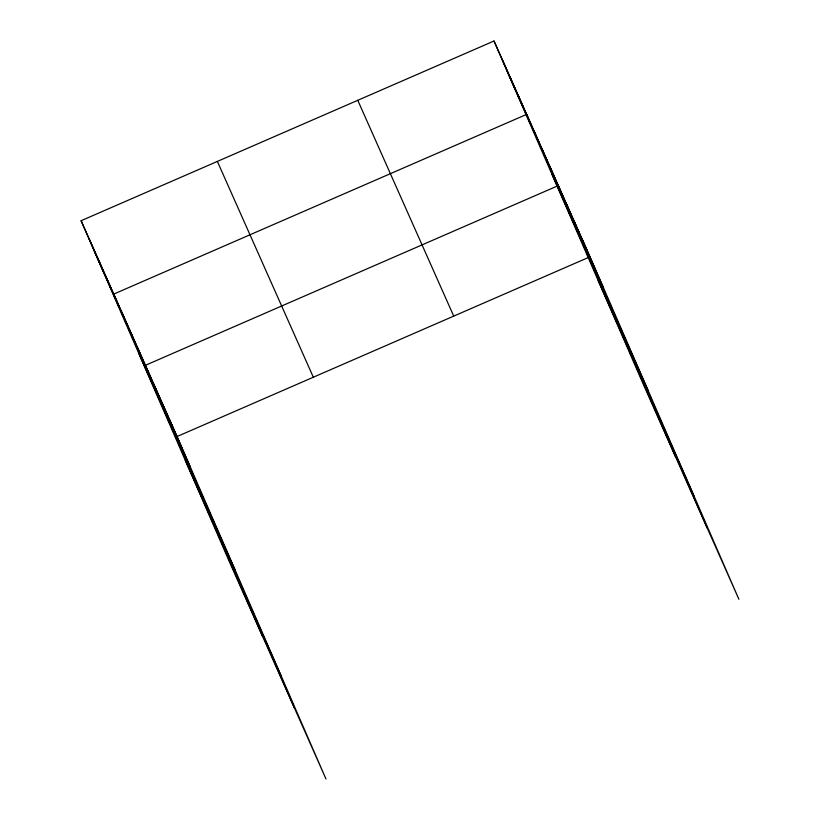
<?xml version="1.0" encoding="UTF-8"?>
<svg xmlns="http://www.w3.org/2000/svg" width="820" height="820" viewBox="0 0 820 820"><rect width="100%" height="100%" fill="white"/><g stroke="black" fill="none" stroke-linecap="round" stroke-linejoin="round"><path stroke-width="1.23" d="M81.098 220.723L177.069 436.527L325.991 779L230.01 563.197L81.098 220.723L494.009 41L589.99 256.803L738.902 599.276L642.931 383.473L494.009 41M177.069 436.527L589.99 256.803M507.344 71.647L603.315 287.451M552.085 174.558L648.056 390.351M598.18 280.573L694.161 496.377M357.756 100.306L453.726 316.11M217.361 161.417L313.332 377.21M94.423 251.371L190.404 467.174M139.164 354.271L235.145 570.074M185.269 460.297L281.239 676.1M582.077 238.999L595.402 269.647M574.154 221.195L587.479 251.842M566.241 203.391L579.566 234.038M707.229 528.059L558.317 185.586L145.396 365.31L294.318 707.783M550.404 167.782L563.729 198.43M542.481 149.978L555.806 180.625M534.568 132.174L547.893 162.821M675.557 456.853L526.645 114.369L113.724 294.093L262.646 636.566M518.486 96.032L531.811 126.68M510.327 77.685L523.652 108.332M502.168 59.347L515.503 89.995M169.156 418.723L182.481 449.37M161.232 400.918L174.568 431.566M153.32 383.114L166.644 413.762M137.483 347.506L150.808 378.153M129.56 329.702L142.895 360.349M121.647 311.897L134.972 342.545M105.575 275.756L118.9 306.403M97.416 257.408L110.741 288.056M89.257 239.061L102.582 269.718"/></g></svg>
